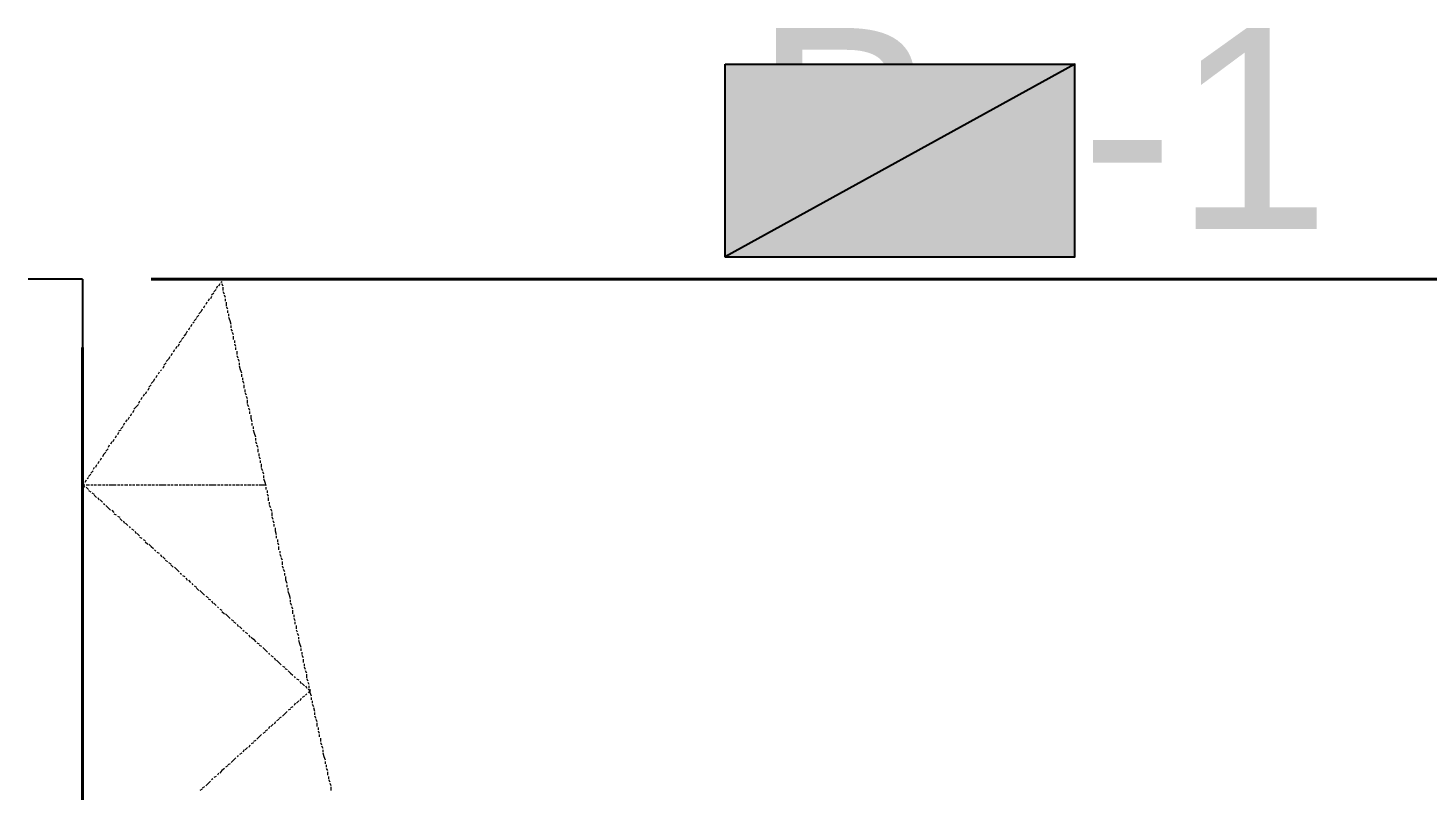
# Model space of a CAD drawing. Extents: x 8 to 21351, y 0 to 420.
# Drawn here: x 15631 to 15656.5, y 253.99 to 267.89 of the extents above; entities that cross this region are included whole.
import ezdxf

# ---------------------------------------------------------------- set-up
doc = ezdxf.new("R2010")
doc.units = 0
doc.styles.add('TEYPDFCAD_TEXT', font='arial.ttf')

msp = doc.modelspace()

# ---------------------------------------------------------------- hatches: boundary and pattern name
at = {"true_color": 0xffffff}
h = msp.add_hatch(color=0, dxfattribs=at)
h.paths.add_polyline_path([(15643.699, 267.229), (15650.07, 267.229), (15643.699, 263.716)])
h.paths.add_polyline_path([(15650.07, 267.229), (15643.699, 263.716), (15650.07, 263.716)])

# ---------------------------------------------------------------- linework, layer by layer
at = {"color": 0, "lineweight": 0, "true_color": 0xffffff}
msp.add_line((15643.699, 263.716), (15650.07, 263.716), dxfattribs=at)
at = {"lineweight": 25}
for p, q in [((15631.993, 263.313), (15630.999, 263.313)), ((15631.993, 263.313), (15631.993, 249.915)), ((15653.499, 263.313), (15633.496, 263.313)), ((15655.996, 263.313), (15655.002, 263.313))]:
    msp.add_line(p, q, dxfattribs=at)
at = {"color": 7, "lineweight": 40}
for p, q in [((15660.759, 263.313), (15633.242, 263.313)), ((15631.993, 262.065), (15631.993, 174.561))]:
    msp.add_line(p, q, dxfattribs=at)
at = {"color": 7, "lineweight": 5}
for p, q in [((15634.491, 263.229), (15634.47, 263.186)), ((15634.533, 263.271), (15634.512, 263.25)), ((15634.533, 263.25), (15634.533, 263.271)), ((15634.555, 263.186), (15634.533, 263.229)), ((15634.343, 262.996), (15634.322, 262.954)), ((15634.385, 263.059), (15634.343, 263.017)), ((15634.428, 263.123), (15634.385, 263.08)), ((15634.449, 263.186), (15634.428, 263.144)), ((15634.555, 263.102), (15634.555, 263.165)), ((15634.576, 263.038), (15634.555, 263.08)), ((15634.597, 262.975), (15634.576, 263.017)), ((15634.152, 262.721), (15634.11, 262.678)), ((15634.174, 262.763), (15634.152, 262.721)), ((15634.216, 262.827), (15634.195, 262.784)), ((15634.258, 262.89), (15634.237, 262.848)), ((15634.301, 262.954), (15634.279, 262.911)), ((15634.597, 262.911), (15634.597, 262.954)), ((15634.618, 262.827), (15634.618, 262.89)), ((15634.639, 262.763), (15634.618, 262.805)), ((15634.639, 262.699), (15634.639, 262.742)), ((15633.983, 262.488), (15633.962, 262.445)), ((15634.025, 262.53), (15634.004, 262.509)), ((15634.068, 262.594), (15634.025, 262.551)), ((15634.11, 262.657), (15634.068, 262.615)), ((15634.66, 262.636), (15634.66, 262.678)), ((15634.682, 262.551), (15634.66, 262.615)), ((15634.703, 262.488), (15634.682, 262.551)), ((15634.703, 262.424), (15634.703, 262.467)), ((15633.835, 262.255), (15633.793, 262.213)), ((15633.877, 262.318), (15633.835, 262.276)), ((15633.898, 262.361), (15633.877, 262.318)), ((15633.941, 262.424), (15633.92, 262.382)), ((15634.724, 262.361), (15634.703, 262.403)), ((15634.745, 262.297), (15634.724, 262.34)), ((15634.745, 262.213), (15634.745, 262.276)), ((15633.623, 261.959), (15633.602, 261.916)), ((15633.666, 262.022), (15633.644, 261.98)), ((15633.708, 262.086), (15633.687, 262.043)), ((15633.75, 262.128), (15633.729, 262.086)), ((15633.793, 262.192), (15633.75, 262.149)), ((15634.766, 262.149), (15634.766, 262.192)), ((15634.787, 262.086), (15634.766, 262.128)), ((15634.787, 262.022), (15634.787, 262.065)), ((15634.809, 261.938), (15634.809, 262.001)), ((15633.475, 261.726), (15633.454, 261.683)), ((15633.517, 261.789), (15633.475, 261.747)), ((15633.56, 261.853), (15633.517, 261.81)), ((15633.581, 261.895), (15633.56, 261.853)), ((15634.83, 261.874), (15634.809, 261.916)), ((15634.851, 261.81), (15634.83, 261.853)), ((15634.851, 261.747), (15634.851, 261.789)), ((15634.872, 261.662), (15634.851, 261.726)), ((15633.285, 261.451), (15633.242, 261.408)), ((15633.306, 261.493), (15633.285, 261.451)), ((15633.348, 261.557), (15633.327, 261.514)), ((15633.39, 261.62), (15633.369, 261.578)), ((15633.433, 261.662), (15633.412, 261.641)), ((15634.893, 261.599), (15634.872, 261.662)), ((15634.893, 261.535), (15634.893, 261.578)), ((15634.914, 261.472), (15634.914, 261.514)), ((15634.936, 261.408), (15634.914, 261.451)), ((15633.115, 261.218), (15633.094, 261.175)), ((15633.158, 261.26), (15633.136, 261.218)), ((15633.2, 261.324), (15633.179, 261.281)), ((15633.242, 261.387), (15633.2, 261.345)), ((15634.936, 261.324), (15634.936, 261.387)), ((15634.957, 261.26), (15634.957, 261.303)), ((15634.978, 261.197), (15634.957, 261.239)), ((15632.967, 260.985), (15632.925, 260.943)), ((15633.009, 261.027), (15632.967, 260.985)), ((15633.031, 261.091), (15633.009, 261.048)), ((15633.073, 261.154), (15633.052, 261.112)), ((15634.999, 261.133), (15634.978, 261.175)), ((15634.999, 261.048), (15634.999, 261.112)), ((15635.02, 260.985), (15634.999, 261.027)), ((15635.041, 260.921), (15635.02, 260.964)), ((15632.755, 260.689), (15632.734, 260.646)), ((15632.798, 260.752), (15632.777, 260.71)), ((15632.84, 260.795), (15632.819, 260.752)), ((15632.882, 260.858), (15632.861, 260.816)), ((15632.925, 260.921), (15632.904, 260.879)), ((15635.041, 260.858), (15635.041, 260.9)), ((15635.063, 260.773), (15635.063, 260.837)), ((15635.084, 260.71), (15635.063, 260.773)), ((15635.084, 260.646), (15635.084, 260.689)), ((15632.607, 260.456), (15632.586, 260.413)), ((15632.65, 260.519), (15632.628, 260.477)), ((15632.692, 260.562), (15632.65, 260.541)), ((15632.734, 260.625), (15632.692, 260.583)), ((15635.105, 260.583), (15635.105, 260.625)), ((15635.126, 260.498), (15635.105, 260.562)), ((15635.147, 260.435), (15635.126, 260.498)), ((15632.417, 260.159), (15632.374, 260.117)), ((15632.459, 260.223), (15632.417, 260.181)), ((15632.48, 260.286), (15632.459, 260.244)), ((15632.523, 260.35), (15632.501, 260.308)), ((15632.565, 260.392), (15632.544, 260.35)), ((15635.147, 260.371), (15635.147, 260.413)), ((15635.168, 260.308), (15635.147, 260.35)), ((15635.19, 260.244), (15635.168, 260.286)), ((15635.19, 260.159), (15635.19, 260.223)), ((15632.247, 259.927), (15632.226, 259.884)), ((15632.29, 259.99), (15632.269, 259.948)), ((15632.332, 260.054), (15632.311, 260.011)), ((15632.374, 260.117), (15632.353, 260.075)), ((15635.211, 260.096), (15635.211, 260.138)), ((15635.232, 260.033), (15635.211, 260.075)), ((15635.232, 259.969), (15635.232, 260.011)), ((15635.253, 259.884), (15635.253, 259.948)), ((15632.057, 259.651), (15632.036, 259.609)), ((15632.099, 259.694), (15632.078, 259.673)), ((15632.142, 259.757), (15632.099, 259.715)), ((15632.184, 259.821), (15632.142, 259.779)), ((15632.205, 259.884), (15632.184, 259.842)), ((15635.274, 259.821), (15635.253, 259.863)), ((15635.295, 259.757), (15635.274, 259.8)), ((15635.295, 259.694), (15635.295, 259.736)), ((15635.317, 259.609), (15635.295, 259.673)), ((15632.015, 259.588), (15631.993, 259.567)), ((15631.993, 259.567), (15632.036, 259.524)), ((15631.993, 259.524), (15631.993, 259.567)), ((15631.993, 259.567), (15632.036, 259.567)), ((15631.993, 259.461), (15631.993, 259.503)), ((15631.993, 259.397), (15631.993, 259.44)), ((15632.057, 259.567), (15632.12, 259.567)), ((15632.057, 259.524), (15632.099, 259.482)), ((15632.099, 259.461), (15632.142, 259.44)), ((15632.142, 259.567), (15632.184, 259.567)), ((15632.163, 259.419), (15632.205, 259.397)), ((15632.205, 259.567), (15632.247, 259.567)), ((15632.269, 259.567), (15632.332, 259.567)), ((15632.353, 259.567), (15632.396, 259.567)), ((15632.417, 259.567), (15632.459, 259.567)), ((15632.48, 259.567), (15632.544, 259.567)), ((15632.544, 259.567), (15632.607, 259.567)), ((15632.628, 259.567), (15632.671, 259.567)), ((15632.692, 259.567), (15632.734, 259.567)), ((15632.755, 259.567), (15632.819, 259.567)), ((15632.84, 259.567), (15632.882, 259.567)), ((15632.904, 259.567), (15632.946, 259.567)), ((15632.967, 259.567), (15633.031, 259.567)), ((15633.052, 259.567), (15633.094, 259.567)), ((15633.115, 259.567), (15633.158, 259.567)), ((15633.179, 259.567), (15633.242, 259.567)), ((15633.263, 259.567), (15633.306, 259.567)), ((15633.327, 259.567), (15633.369, 259.567)), ((15633.39, 259.567), (15633.454, 259.567)), ((15633.454, 259.567), (15633.517, 259.567)), ((15633.539, 259.567), (15633.581, 259.567)), ((15633.602, 259.567), (15633.644, 259.567)), ((15633.666, 259.567), (15633.729, 259.567)), ((15633.75, 259.567), (15633.793, 259.567)), ((15633.814, 259.567), (15633.856, 259.567)), ((15633.877, 259.567), (15633.941, 259.567)), ((15633.962, 259.567), (15634.004, 259.567)), ((15634.025, 259.567), (15634.068, 259.567)), ((15634.089, 259.567), (15634.152, 259.567)), ((15634.174, 259.567), (15634.216, 259.567)), ((15634.237, 259.567), (15634.279, 259.567)), ((15634.301, 259.567), (15634.364, 259.567)), ((15634.364, 259.567), (15634.428, 259.567)), ((15634.449, 259.567), (15634.491, 259.567)), ((15634.512, 259.567), (15634.555, 259.567)), ((15634.576, 259.567), (15634.639, 259.567)), ((15634.66, 259.567), (15634.703, 259.567)), ((15634.724, 259.567), (15634.766, 259.567)), ((15634.787, 259.567), (15634.851, 259.567)), ((15634.872, 259.567), (15634.914, 259.567)), ((15634.936, 259.567), (15634.978, 259.567)), ((15634.999, 259.567), (15635.063, 259.567)), ((15635.084, 259.567), (15635.126, 259.567)), ((15635.147, 259.567), (15635.19, 259.567)), ((15635.211, 259.567), (15635.274, 259.567)), ((15635.274, 259.567), (15635.317, 259.567)), ((15635.338, 259.546), (15635.317, 259.609)), ((15635.338, 259.482), (15635.338, 259.524)), ((15635.359, 259.419), (15635.359, 259.461)), ((15635.38, 259.355), (15635.359, 259.397)), ((15631.993, 259.313), (15631.993, 259.376)), ((15631.993, 259.249), (15631.993, 259.292)), ((15631.993, 259.186), (15631.993, 259.228)), ((15631.993, 259.101), (15631.993, 259.165)), ((15632.205, 259.376), (15632.247, 259.334)), ((15632.269, 259.334), (15632.29, 259.292)), ((15632.311, 259.292), (15632.353, 259.249)), ((15632.374, 259.228), (15632.396, 259.207)), ((15632.417, 259.186), (15632.459, 259.144)), ((15632.459, 259.144), (15632.501, 259.101)), ((15635.38, 259.271), (15635.38, 259.334)), ((15635.401, 259.207), (15635.401, 259.249)), ((15635.422, 259.144), (15635.401, 259.186)), ((15631.993, 259.038), (15631.993, 259.08)), ((15631.993, 258.974), (15631.993, 259.017)), ((15631.993, 258.889), (15631.993, 258.953)), ((15631.993, 258.826), (15631.993, 258.889)), ((15632.523, 259.101), (15632.565, 259.059)), ((15632.565, 259.038), (15632.607, 259.017)), ((15632.628, 258.995), (15632.671, 258.974)), ((15632.671, 258.953), (15632.713, 258.911)), ((15632.734, 258.911), (15632.755, 258.868)), ((15635.444, 259.08), (15635.422, 259.122)), ((15635.444, 258.995), (15635.444, 259.059)), ((15635.465, 258.932), (15635.444, 258.974)), ((15635.486, 258.868), (15635.465, 258.911)), ((15631.993, 258.762), (15631.993, 258.805)), ((15631.993, 258.699), (15631.993, 258.741)), ((15631.993, 258.614), (15631.993, 258.678)), ((15632.777, 258.868), (15632.819, 258.826)), ((15632.84, 258.805), (15632.861, 258.784)), ((15632.882, 258.762), (15632.925, 258.741)), ((15632.946, 258.72), (15632.967, 258.678)), ((15632.988, 258.678), (15633.031, 258.635)), ((15635.486, 258.805), (15635.486, 258.847)), ((15635.507, 258.72), (15635.507, 258.784)), ((15635.528, 258.657), (15635.507, 258.72)), ((15635.528, 258.593), (15635.528, 258.635)), ((15631.993, 258.551), (15631.993, 258.593)), ((15631.993, 258.487), (15631.993, 258.53)), ((15631.993, 258.403), (15631.993, 258.466)), ((15631.993, 258.339), (15631.993, 258.382)), ((15633.031, 258.614), (15633.073, 258.593)), ((15633.094, 258.572), (15633.136, 258.551)), ((15633.136, 258.53), (15633.179, 258.487)), ((15633.2, 258.487), (15633.242, 258.445)), ((15633.242, 258.445), (15633.285, 258.403)), ((15633.306, 258.382), (15633.327, 258.36)), ((15635.549, 258.53), (15635.549, 258.572)), ((15635.571, 258.466), (15635.549, 258.509)), ((15635.571, 258.382), (15635.571, 258.445)), ((15631.993, 258.276), (15631.993, 258.318)), ((15631.993, 258.191), (15631.993, 258.255)), ((15631.993, 258.127), (15631.993, 258.17)), ((15633.348, 258.339), (15633.39, 258.318)), ((15633.412, 258.297), (15633.433, 258.255)), ((15633.454, 258.255), (15633.496, 258.212)), ((15633.496, 258.191), (15633.539, 258.17)), ((15633.56, 258.149), (15633.602, 258.127)), ((15635.592, 258.318), (15635.592, 258.36)), ((15635.613, 258.255), (15635.592, 258.297)), ((15635.634, 258.191), (15635.613, 258.233)), ((15635.634, 258.106), (15635.634, 258.17)), ((15631.993, 258.064), (15631.993, 258.106)), ((15631.993, 257.979), (15631.993, 258.043)), ((15631.993, 257.916), (15631.993, 257.979)), ((15631.993, 257.852), (15631.993, 257.895)), ((15633.602, 258.106), (15633.644, 258.064)), ((15633.666, 258.064), (15633.708, 258.022)), ((15633.708, 258.022), (15633.75, 257.979)), ((15633.771, 257.958), (15633.793, 257.937)), ((15633.814, 257.916), (15633.856, 257.895)), ((15633.877, 257.873), (15633.898, 257.831)), ((15635.655, 258.043), (15635.634, 258.085)), ((15635.676, 257.979), (15635.655, 258.022)), ((15635.676, 257.916), (15635.676, 257.958)), ((15635.698, 257.831), (15635.698, 257.895)), ((15631.993, 257.789), (15631.993, 257.831)), ((15631.993, 257.704), (15631.993, 257.768)), ((15631.993, 257.641), (15631.993, 257.683)), ((15631.993, 257.577), (15631.993, 257.62)), ((15633.92, 257.831), (15633.962, 257.789)), ((15633.983, 257.768), (15634.004, 257.747)), ((15634.025, 257.725), (15634.068, 257.704)), ((15634.068, 257.683), (15634.11, 257.641)), ((15634.131, 257.641), (15634.174, 257.598)), ((15635.719, 257.768), (15635.698, 257.831)), ((15635.719, 257.704), (15635.719, 257.747)), ((15635.74, 257.641), (15635.74, 257.683)), ((15635.761, 257.556), (15635.74, 257.62)), ((15631.993, 257.492), (15631.993, 257.556)), ((15631.993, 257.429), (15631.993, 257.471)), ((15631.993, 257.365), (15631.993, 257.408)), ((15634.174, 257.598), (15634.216, 257.556)), ((15634.237, 257.535), (15634.279, 257.514)), ((15634.279, 257.492), (15634.322, 257.471)), ((15634.343, 257.45), (15634.364, 257.408)), ((15634.385, 257.408), (15634.428, 257.365)), ((15635.782, 257.492), (15635.761, 257.556)), ((15635.782, 257.429), (15635.782, 257.471)), ((15635.803, 257.365), (15635.782, 257.408)), ((15631.993, 257.281), (15631.993, 257.344)), ((15631.993, 257.217), (15631.993, 257.26)), ((15631.993, 257.154), (15631.993, 257.196)), ((15631.993, 257.069), (15631.993, 257.133)), ((15634.449, 257.344), (15634.47, 257.323)), ((15634.491, 257.302), (15634.533, 257.281)), ((15634.533, 257.26), (15634.576, 257.217)), ((15634.597, 257.217), (15634.639, 257.175)), ((15634.639, 257.175), (15634.682, 257.133)), ((15634.703, 257.111), (15634.745, 257.09)), ((15635.825, 257.302), (15635.803, 257.344)), ((15635.825, 257.217), (15635.825, 257.281)), ((15635.846, 257.154), (15635.846, 257.196)), ((15635.867, 257.09), (15635.846, 257.133)), ((15631.993, 257.006), (15631.993, 257.069)), ((15631.993, 256.942), (15631.993, 256.985)), ((15631.993, 256.879), (15631.993, 256.921)), ((15631.993, 256.794), (15631.993, 256.858)), ((15634.745, 257.069), (15634.787, 257.048)), ((15634.809, 257.027), (15634.83, 256.985)), ((15634.851, 256.985), (15634.893, 256.942)), ((15634.914, 256.921), (15634.936, 256.9)), ((15634.957, 256.879), (15634.999, 256.858)), ((15635.867, 257.027), (15635.867, 257.069)), ((15635.888, 256.942), (15635.888, 257.006)), ((15635.909, 256.879), (15635.888, 256.921)), ((15635.93, 256.815), (15635.909, 256.858)), ((15631.993, 256.731), (15631.993, 256.773)), ((15631.993, 256.667), (15631.993, 256.709)), ((15631.993, 256.582), (15631.993, 256.646)), ((15635.02, 256.836), (15635.041, 256.794)), ((15635.063, 256.794), (15635.105, 256.752)), ((15635.105, 256.752), (15635.147, 256.709)), ((15635.168, 256.688), (15635.211, 256.667)), ((15635.211, 256.646), (15635.253, 256.625)), ((15635.274, 256.603), (15635.317, 256.561)), ((15635.93, 256.752), (15635.93, 256.794)), ((15635.952, 256.667), (15635.93, 256.731)), ((15635.973, 256.603), (15635.952, 256.667)), ((15631.993, 256.519), (15631.993, 256.561)), ((15631.993, 256.455), (15631.993, 256.498)), ((15631.993, 256.371), (15631.993, 256.434)), ((15631.993, 256.307), (15631.993, 256.349)), ((15635.317, 256.561), (15635.359, 256.519)), ((15635.38, 256.498), (15635.401, 256.476)), ((15635.422, 256.455), (15635.465, 256.434)), ((15635.486, 256.413), (15635.507, 256.371)), ((15635.528, 256.371), (15635.571, 256.328)), ((15635.973, 256.54), (15635.973, 256.582)), ((15635.994, 256.476), (15635.994, 256.519)), ((15636.015, 256.413), (15635.994, 256.455)), ((15636.015, 256.328), (15636.015, 256.392)), ((15631.993, 256.244), (15631.993, 256.286)), ((15631.993, 256.159), (15631.993, 256.223)), ((15631.993, 256.096), (15631.993, 256.159)), ((15635.571, 256.328), (15635.613, 256.286)), ((15635.634, 256.265), (15635.676, 256.244)), ((15635.676, 256.223), (15635.719, 256.201)), ((15635.74, 256.18), (15635.782, 256.138)), ((15635.782, 256.138), (15635.825, 256.096)), ((15636.036, 256.265), (15636.036, 256.307)), ((15636.057, 256.201), (15636.036, 256.244)), ((15636.079, 256.138), (15636.057, 256.18)), ((15636.079, 256.053), (15636.079, 256.117)), ((15631.993, 256.032), (15631.993, 256.074)), ((15631.993, 255.968), (15631.993, 256.011)), ((15631.993, 255.884), (15631.993, 255.947)), ((15631.993, 255.82), (15631.993, 255.863)), ((15635.846, 256.074), (15635.867, 256.053)), ((15635.888, 256.032), (15635.93, 256.011)), ((15635.952, 255.99), (15635.973, 255.947)), ((15635.994, 255.947), (15636.036, 255.905)), ((15636.057, 255.905), (15636.079, 255.863)), ((15636.1, 255.99), (15636.079, 256.032)), ((15636.121, 255.926), (15636.1, 255.968)), ((15636.1, 255.841), (15636.142, 255.82)), ((15636.121, 255.863), (15636.121, 255.905)), ((15636.142, 255.778), (15636.142, 255.841)), ((15631.993, 255.757), (15631.993, 255.799)), ((15631.993, 255.672), (15631.993, 255.736)), ((15631.993, 255.609), (15631.993, 255.651)), ((15631.993, 255.545), (15631.993, 255.588)), ((15635.867, 255.588), (15635.846, 255.545)), ((15635.93, 255.63), (15635.888, 255.588)), ((15635.973, 255.672), (15635.952, 255.63)), ((15636.036, 255.714), (15635.994, 255.693)), ((15636.079, 255.757), (15636.057, 255.736)), ((15636.142, 255.82), (15636.1, 255.778)), ((15636.163, 255.714), (15636.142, 255.778)), ((15636.163, 255.651), (15636.163, 255.693)), ((15636.184, 255.588), (15636.184, 255.63)), ((15631.993, 255.46), (15631.993, 255.524)), ((15631.993, 255.397), (15631.993, 255.439)), ((15631.993, 255.333), (15631.993, 255.376)), ((15635.613, 255.333), (15635.571, 255.312)), ((15635.676, 255.397), (15635.634, 255.355)), ((15635.719, 255.439), (15635.676, 255.397)), ((15635.782, 255.482), (15635.74, 255.46)), ((15635.825, 255.524), (15635.782, 255.503)), ((15636.206, 255.524), (15636.184, 255.566)), ((15636.227, 255.439), (15636.206, 255.503)), ((15636.227, 255.376), (15636.227, 255.418)), ((15636.248, 255.312), (15636.227, 255.355)), ((15631.993, 255.27), (15631.993, 255.312)), ((15631.993, 255.185), (15631.993, 255.249)), ((15631.993, 255.122), (15631.993, 255.164)), ((15631.993, 255.058), (15631.993, 255.101)), ((15635.317, 255.058), (15635.274, 255.037)), ((15635.359, 255.101), (15635.317, 255.079)), ((15635.401, 255.164), (15635.38, 255.122)), ((15635.465, 255.206), (15635.422, 255.164)), ((15635.507, 255.249), (15635.486, 255.206)), ((15635.571, 255.291), (15635.528, 255.27)), ((15636.269, 255.249), (15636.248, 255.291)), ((15636.269, 255.164), (15636.269, 255.228)), ((15636.29, 255.101), (15636.29, 255.143)), ((15636.311, 255.037), (15636.29, 255.079)), ((15631.993, 254.974), (15631.993, 255.037)), ((15631.993, 254.91), (15631.993, 254.952)), ((15631.993, 254.847), (15631.993, 254.889)), ((15631.993, 254.762), (15631.993, 254.825)), ((15635.041, 254.825), (15635.02, 254.783)), ((15635.105, 254.868), (15635.063, 254.847)), ((15635.147, 254.91), (15635.105, 254.889)), ((15635.211, 254.974), (15635.168, 254.931)), ((15635.253, 255.016), (15635.211, 254.974)), ((15636.311, 254.974), (15636.311, 255.016)), ((15636.333, 254.889), (15636.333, 254.952)), ((15636.354, 254.825), (15636.333, 254.868)), ((15636.375, 254.762), (15636.354, 254.804)), ((15631.993, 254.698), (15631.993, 254.741)), ((15631.993, 254.635), (15631.993, 254.677)), ((15631.993, 254.55), (15631.993, 254.614)), ((15634.745, 254.55), (15634.703, 254.508)), ((15634.787, 254.593), (15634.745, 254.55)), ((15634.83, 254.635), (15634.809, 254.614)), ((15634.893, 254.677), (15634.851, 254.656)), ((15634.936, 254.741), (15634.914, 254.698)), ((15634.999, 254.783), (15634.957, 254.741)), ((15636.375, 254.698), (15636.375, 254.741)), ((15636.396, 254.614), (15636.375, 254.677)), ((15636.417, 254.55), (15636.396, 254.614)), ((15631.993, 254.487), (15631.993, 254.529)), ((15631.993, 254.423), (15631.993, 254.466)), ((15631.993, 254.36), (15631.993, 254.402)), ((15631.993, 254.275), (15631.993, 254.339)), ((15634.47, 254.317), (15634.449, 254.275)), ((15634.533, 254.36), (15634.491, 254.317)), ((15634.576, 254.402), (15634.533, 254.36)), ((15634.639, 254.445), (15634.597, 254.423)), ((15634.682, 254.487), (15634.639, 254.466)), ((15636.417, 254.487), (15636.417, 254.529)), ((15636.438, 254.423), (15636.438, 254.466)), ((15636.46, 254.36), (15636.438, 254.402)), ((15636.46, 254.275), (15636.46, 254.339)), ((15631.993, 254.212), (15631.993, 254.254)), ((15631.993, 254.148), (15631.993, 254.19)), ((15631.993, 254.063), (15631.993, 254.127)), ((15631.993, 254), (15631.993, 254.042)), ((15634.216, 254.063), (15634.174, 254.042)), ((15634.279, 254.127), (15634.237, 254.085)), ((15634.322, 254.169), (15634.279, 254.127)), ((15634.364, 254.212), (15634.343, 254.19)), ((15634.428, 254.254), (15634.385, 254.233)), ((15636.481, 254.212), (15636.481, 254.254)), ((15636.502, 254.148), (15636.481, 254.19)), ((15636.523, 254.085), (15636.502, 254.127)), ((15636.523, 254), (15636.523, 254.063)), ((15634.174, 254.021), (15634.131, 254))]:
    msp.add_line(p, q, dxfattribs=at)
at = {"color": 0, "true_color": 0xffffff}
for points in [[(15643.699, 267.229), (15650.07, 267.229), (15643.699, 263.716)], [(15650.07, 267.229), (15643.699, 263.716), (15650.07, 263.716)]]:
    msp.add_lwpolyline(points, close=True, dxfattribs=at)

# ---------------------------------------------------------------- texts
at = {"color": 7, "style": 'TEYPDFCAD_TEXT'}
msp.add_text('Вс-1', height=3.6618, dxfattribs=at).set_placement((15644.207, 264.224))

doc.saveas('drawing.dxf')
